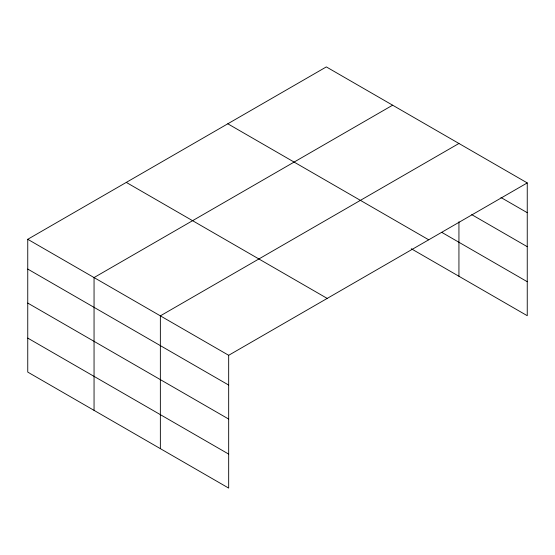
<?xml version="1.0" encoding="UTF-8"?>
<svg xmlns="http://www.w3.org/2000/svg" width="555" height="555" viewBox="0 0 555 555"><rect width="100%" height="100%" fill="white"/><g stroke="black" fill="none" stroke-linecap="round" stroke-linejoin="round"><path stroke-width="0.83" d="M411.255 248.737L527.25 315.705L527.25 182.914L326.326 66.912L27.75 239.295L27.75 372.086L228.674 488.088L228.674 355.297L27.75 239.295M392.635 105.193L94.052 277.569L94.052 410.367M458.936 143.474L160.36 315.85L160.36 448.648M228.674 355.297L527.25 182.914M500.978 197.518L527.25 212.683M471.701 214.612L527.25 246.684M441.801 232.378L527.25 281.711M227.8 123.793L428.717 239.802M126.283 182.408L327.2 298.41M27.75 269.064L228.674 385.066M27.75 303.065L228.674 419.067M27.75 338.092L228.674 454.094M458.936 221.764L458.936 276.265"/></g></svg>
